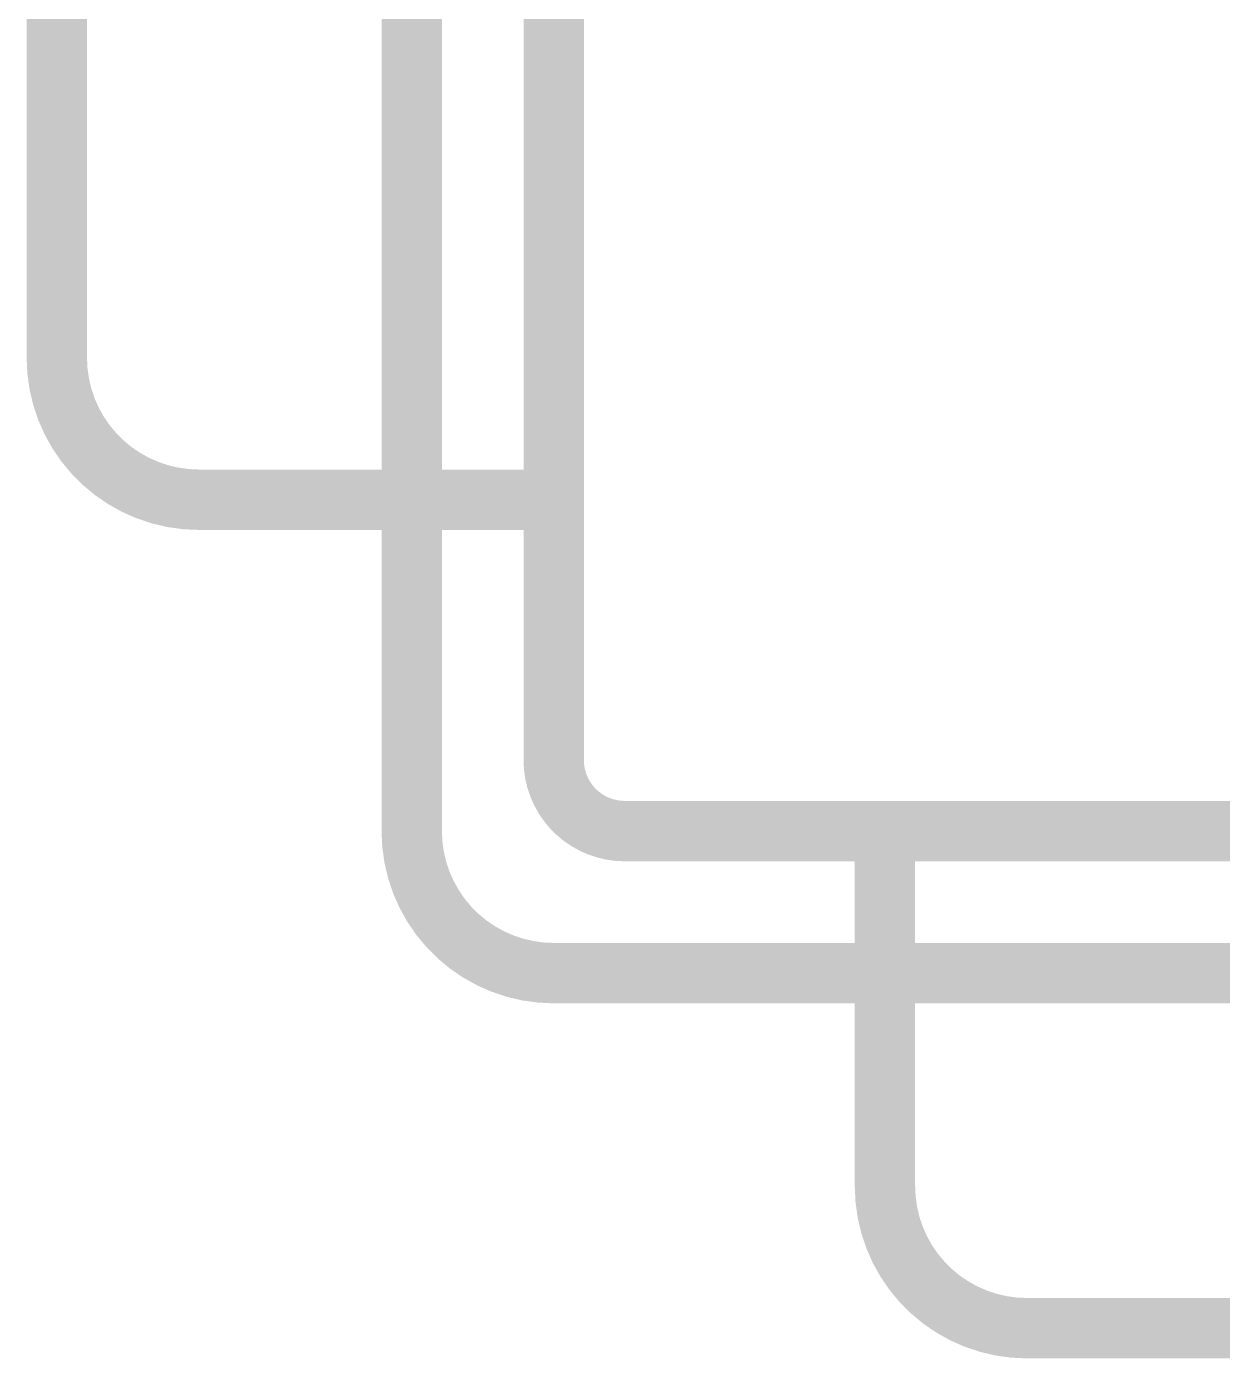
# Model space of a CAD drawing. Header units: millimetres. Extents: x 2043 to 2402, y 736 to 931.
# Drawn here: x 2252.651 to 2255.178, y 821.789 to 824.602 of the extents above; entities that cross this region are included whole.
import ezdxf

# ---------------------------------------------------------------- set-up
doc = ezdxf.new("R2010")
doc.units = ezdxf.units.MM

msp = doc.modelspace()

# ---------------------------------------------------------------- linework, layer by layer
at = {"color": 7, "const_width": 0.1276}
for points in [[(2253.4652, 822.9025), (2253.4652, 835.5026)], [(2253.4652, 822.9025), (2253.4652, 835.5026)], [(2253.7652, 823.0525), (2253.7652, 835.3526)], [(2253.7652, 823.0525), (2253.7652, 835.3526)], [(2252.7152, 823.9025), (2252.7152, 834.5025)], [(2252.7152, 823.9025), (2252.7152, 834.5025)], [(2253.7652, 823.6025), (2253.0152, 823.6025)], [(2253.7652, 823.6025), (2253.0152, 823.6025)], [(2258.7152, 822.9025), (2253.9152, 822.9025)], [(2258.7152, 822.9025), (2253.9152, 822.9025)], [(2254.4652, 822.1525), (2254.4652, 822.9025)], [(2254.4652, 822.1525), (2254.4652, 822.9025)], [(2258.8652, 822.6025), (2253.7652, 822.6025)], [(2258.8652, 822.6025), (2253.7652, 822.6025)], [(2257.8652, 821.8525), (2254.7652, 821.8525)], [(2257.8652, 821.8525), (2254.7652, 821.8525)]]:
    msp.add_lwpolyline(points, dxfattribs=at)
at = {"color": 7, "const_width": 0.0638}
for points in [[(2252.7152, 823.8706, 1), (2252.7152, 823.9344, 1)], [(2252.7152, 823.8706, 1), (2252.7152, 823.9344, 1)], [(2252.7152, 823.8706, 1), (2252.7152, 823.9344, 1)], [(2252.7152, 823.8706, 1), (2252.7152, 823.9344, 1)], [(2253.0152, 823.5706, 1), (2253.0152, 823.6344, 1)], [(2253.0152, 823.5706, 1), (2253.0152, 823.6344, 1)], [(2253.0152, 823.5706, 1), (2253.0152, 823.6344, 1)], [(2253.0152, 823.5706, 1), (2253.0152, 823.6344, 1)], [(2253.7652, 823.5706, 1), (2253.7652, 823.6344, 1)], [(2253.7652, 823.5706, 1), (2253.7652, 823.6344, 1)], [(2253.7652, 823.0206, 1), (2253.7652, 823.0844, 1)], [(2253.7652, 823.0206, 1), (2253.7652, 823.0844, 1)], [(2253.7652, 823.0206, 1), (2253.7652, 823.0844, 1)], [(2253.7652, 823.0206, 1), (2253.7652, 823.0844, 1)], [(2253.4652, 822.8706, 1), (2253.4652, 822.9344, 1)], [(2253.4652, 822.8706, 1), (2253.4652, 822.9344, 1)], [(2253.4652, 822.8706, 1), (2253.4652, 822.9344, 1)], [(2253.4652, 822.8706, 1), (2253.4652, 822.9344, 1)], [(2253.9152, 822.8706, 1), (2253.9152, 822.9344, 1)], [(2253.9152, 822.8706, 1), (2253.9152, 822.9344, 1)], [(2253.9152, 822.8707, 1), (2253.9152, 822.9344, 1)], [(2253.9152, 822.8707, 1), (2253.9152, 822.9344, 1)], [(2254.4652, 822.8706, 1), (2254.4652, 822.9344, 1)], [(2254.4652, 822.8706, 1), (2254.4652, 822.9344, 1)], [(2253.7652, 822.5706, 1), (2253.7652, 822.6344, 1)], [(2253.7652, 822.5706, 1), (2253.7652, 822.6344, 1)], [(2253.7652, 822.5706, 1), (2253.7652, 822.6344, 1)], [(2253.7652, 822.5706, 1), (2253.7652, 822.6344, 1)], [(2254.4652, 822.1206, 1), (2254.4652, 822.1844, 1)], [(2254.4652, 822.1206, 1), (2254.4652, 822.1844, 1)], [(2254.4652, 822.1206, 1), (2254.4652, 822.1844, 1)], [(2254.4652, 822.1206, 1), (2254.4652, 822.1844, 1)], [(2254.7652, 821.8206, 1), (2254.7652, 821.8844, 1)], [(2254.7652, 821.8206, 1), (2254.7652, 821.8844, 1)], [(2254.7652, 821.8206, 1), (2254.7652, 821.8844, 1)], [(2254.7652, 821.8206, 1), (2254.7652, 821.8844, 1)]]:
    msp.add_lwpolyline(points, format="xyb", close=True, dxfattribs=at)
at = {"color": 7, "const_width": 0.1276}
for points in [[(2253.0152, 823.6025, -0.414214), (2252.7152, 823.9025)], [(2253.0152, 823.6025, -0.414214), (2252.7152, 823.9025)], [(2253.9152, 822.9025, -0.414214), (2253.7652, 823.0525)], [(2253.9152, 822.9025, -0.414214), (2253.7652, 823.0525)], [(2253.7652, 822.6025, -0.414214), (2253.4652, 822.9025)], [(2253.7652, 822.6025, -0.414214), (2253.4652, 822.9025)], [(2254.7652, 821.8525, -0.414214), (2254.4652, 822.1525)], [(2254.7652, 821.8525, -0.414214), (2254.4652, 822.1525)]]:
    msp.add_lwpolyline(points, format="xyb", dxfattribs=at)

doc.saveas('drawing.dxf')
